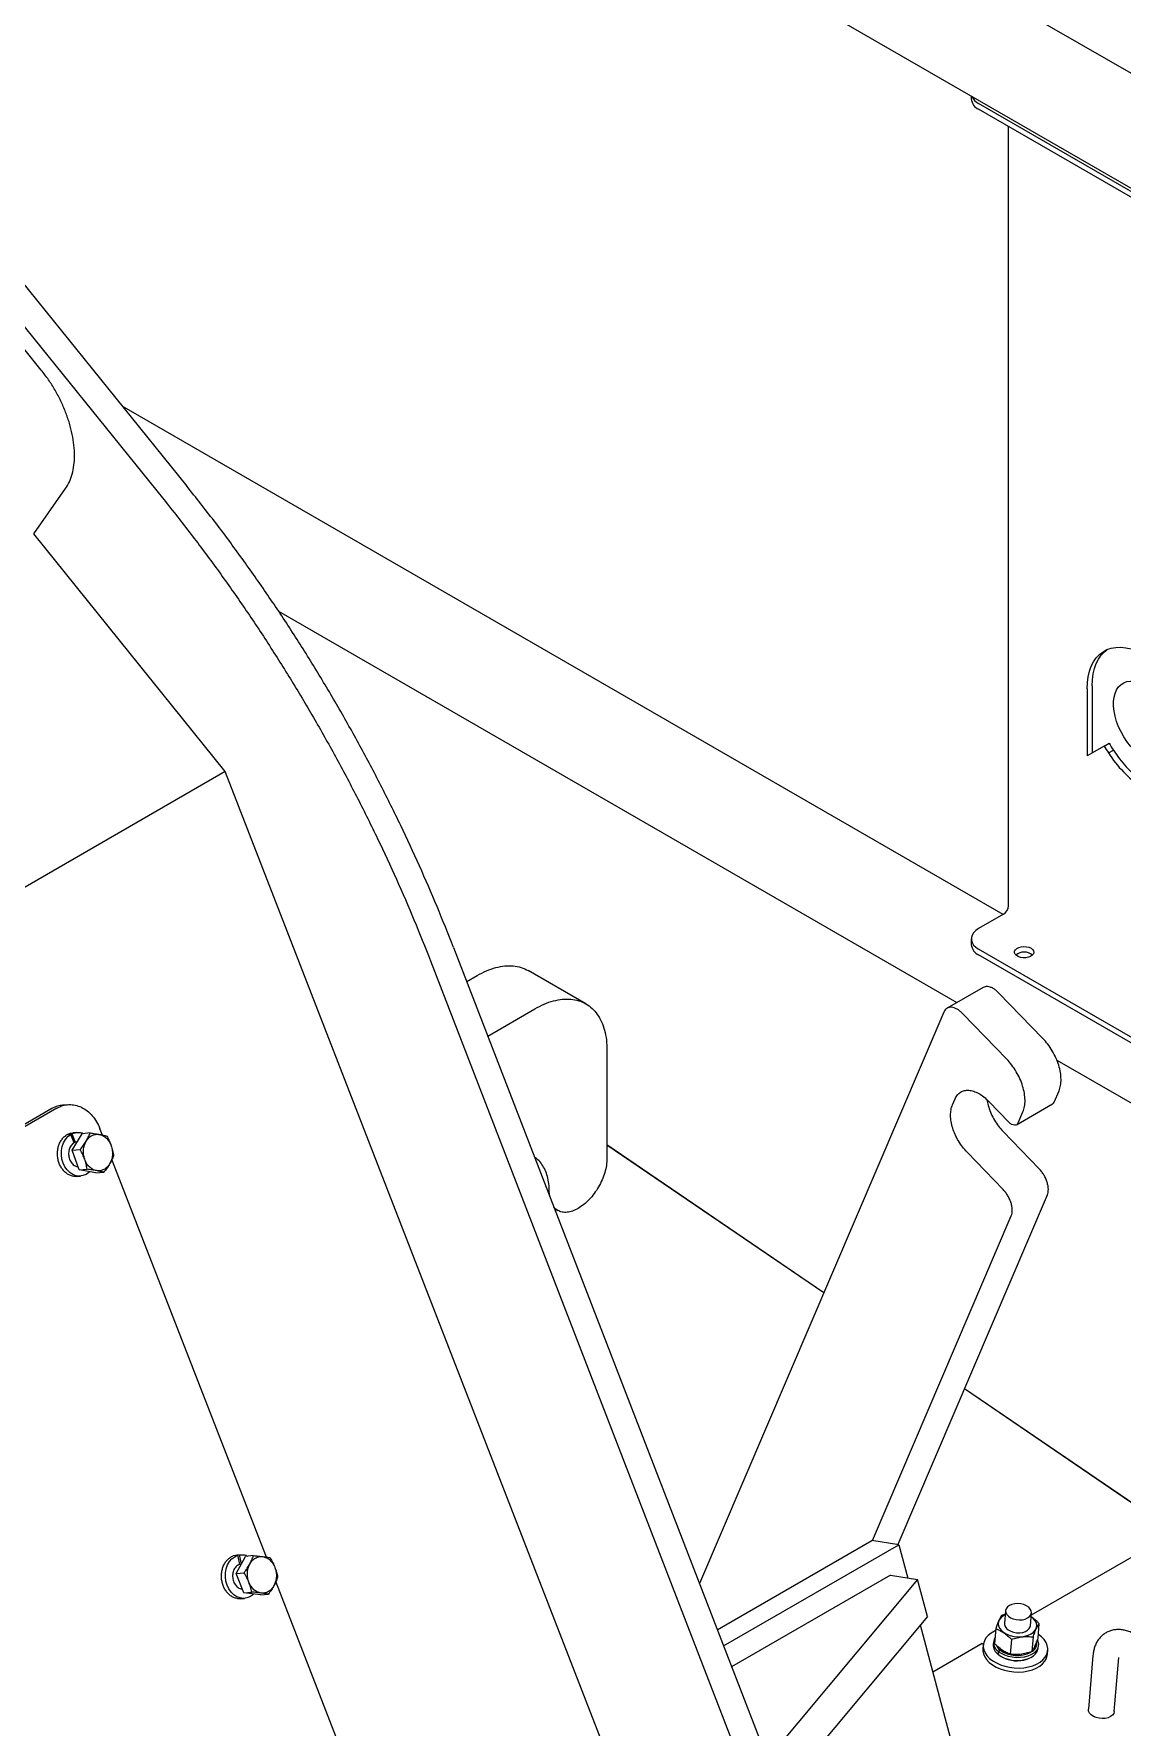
# Model space of a CAD drawing. Header units: millimetres. Extents: x 1293 to 41893, y 1011 to 26911.
# Drawn here: x 6791 to 7147, y 22648 to 23203 of the extents above; entities that cross this region are included whole.
import ezdxf

# ---------------------------------------------------------------- set-up
doc = ezdxf.new("R2010")
doc.units = ezdxf.units.MM
doc.header["$LTSCALE"] = 50
doc.layers.add('CAPA_1', color=7, linetype='Continuous')
doc.layers.add('MAQUINAS', color=11, linetype='Continuous')
doc.dimstyles.new('SLDDIMSTYLE2', dxfattribs={"dimtxt": 0.18, "dimasz": 30.769231, "dimexe": 0, "dimexo": 0.0625, "dimgap": 0, "dimtad": 0, "dimtih": 1, "dimtoh": 1, "dimdec": 0, "dimrnd": 1e-09, "dimzin": 0, "dimdsep": 46, "dimtxsty": 'Standard', "dimblk1": 'DOT', "dimblk2": 'DOT', "dimsah": 1, "dimcen": 0.09, "dimadec": 0, "dimazin": 0, "dimtfac": 30.769231, "dimtdec": 0, "dimtofl": 0, "dimtmove": 0, "dimatfit": 3, "dimldrblk": 'DOT', "dimfxl": 1, "dimfrac": 2, "dimtolj": 1, "dimtzin": 0, "dimarcsym": 0})

# ---------------------------------------------------------------- blocks, each defined once
blk = doc.blocks.new('_Dot')
at = {"color": 0, "linetype": 'ByBlock', "lineweight": -2}
blk.add_line((-0.5, 0), (-1, 0), dxfattribs=at)
at = {"color": 0, "linetype": 'ByBlock', "const_width": 0.5}
blk.add_lwpolyline([(-0.25, 0, 1), (0.25, 0, 1)], format="xyb", close=True, dxfattribs=at)

msp = doc.modelspace()

# ---------------------------------------------------------------- linework, layer by layer
at = {"color": 7, "linetype": 'Continuous', "lineweight": 25}
for p, q in [((8316.8454541, 22515.8509527), (6392.9441384, 23626.4955415)), ((6392.3494748, 23589.2493879), (8284.8864816, 22496.7110292)), ((7097.2679441, 23182.3086176), (7097.2679441, 23181.346206)), ((7323.6912583, 23050.515619), (7099.6916409, 23179.8278456)), ((7323.6912583, 23048.6560834), (7099.6916409, 23177.96831)), ((7109.443809, 22917.3287907), (7109.443809, 23172.3385032)), ((7107.7128984, 22914.4700217), (6819.6375893, 23080.7723578)), ((6870.7070445, 23013.7011433), (7092.579776, 22885.6167418)), ((7135.1994038, 22988.3330702), (7135.1994038, 22966.3330916)), ((7136.8097216, 22989.2626869), (7136.8097216, 22967.2630105)), ((7140.7837834, 22969.5579333), (7135.1994038, 22966.3330916)), ((7140.7837834, 22969.5579333), (7142.3941012, 22970.48755)), ((7142.14508, 22967.335074), (7143.7553979, 22968.2646907)), ((7107.8334912, 22914.5396384), (7099.6916409, 22909.8394482)), ((7097.2679441, 22906.4615522), (7097.2679441, 22904.6020166)), ((7323.6912583, 22773.7714296), (7099.6916409, 22903.0836562)), ((7323.6912583, 22771.911894), (7099.6916409, 22901.2241206)), ((7125.2328665, 22866.7665138), (7329.6377221, 22748.7661024)), ((6978.1357464, 22839.196926), (7049.0881963, 22790.7561701)), ((7049.0135819, 22790.5816105), (6978.1357464, 22838.9714255)), ((7512.3606908, 22474.244624), (7095.0306275, 22759.1647887)), ((7095.1052419, 22759.3393484), (7512.5396582, 22474.3479397)), ((7154.1086631, 22706.5849005), (7116.8861813, 22685.0968191)), ((7108.4196876, 22685.4490309), (7107.1816059, 22685.0778061)), ((7108.5158292, 22686.6094859), (7108.1640652, 22682.3636022)), ((7116.6018237, 22681.6645488), (7116.9535877, 22685.9104324)), ((7119.416637, 22682.3821381), (7119.0167781, 22677.5557367)), ((7100.8694151, 22675.8505367), (7084.7100734, 22666.5219474)), ((7100.8694151, 22675.8505367), (7101.2372046, 22675.599439)), ((7104.5317629, 22676.4624148), (7104.455009, 22675.5359753)), ((7105.2728013, 22680.7232329), (7104.8729424, 22675.8968315)), ((7110.4363809, 22677.1979466), (7110.036522, 22672.3715452)), ((7117.5078563, 22678.027854), (7117.1079735, 22673.2011635)), ((7119.2453835, 22678.8373025), (7119.1294196, 22678.9153495)), ((7101.2146386, 22675.3909598), (7101.1057679, 22674.0768612)), ((7106.1004908, 22672.285416), (7106.1772447, 22673.2118555)), ((7106.1004908, 22672.285416), (7106.1379198, 22672.2633823)), ((7106.1372595, 22672.255412), (7106.2140133, 22673.1818515)), ((7106.6204168, 22673.8123377), (7106.1772447, 22673.2118555)), ((7106.2140133, 22673.1818515), (7106.654544, 22673.7844891)), ((7106.6204168, 22673.8123377), (7107.0229968, 22673.9991158)), ((7106.654544, 22673.7844891), (7107.0580298, 22673.9750434)), ((7107.1402124, 22671.5773274), (7107.4406477, 22671.4073664)), ((7115.5123441, 22670.7386405), (7115.8366531, 22670.8568426)), ((7119.1367088, 22674.3196222), (7119.2134627, 22675.2460617)), ((7122.2001642, 22672.3292275), (7122.3090349, 22673.6433261)), ((7137.06388, 22671.9772487), (7135.601197, 22654.3222821)), ((7144.0389555, 22653.6232287), (7145.5016385, 22671.2781952))]:
    msp.add_line(p, q, dxfattribs=at)
at = {"color": 7, "linetype": 'Continuous', "lineweight": 25, "flags": 128}
for points in [[(7135.1994038, 22988.3330702), (7135.2840112, 22990.3553747), (7135.537082, 22992.2620329), (7135.9563686, 22994.0361113), (7136.5381472, 22995.6618538), (7137.2772508, 22997.1248217), (7138.1671154, 22998.4120221), (7139.1998376, 22999.5120229), (7140.3662458, 23000.4150547), (7141.6559806, 23001.1130975), (7143.0575876, 23001.5999518), (7144.5586188, 23001.8712937), (7146.145743, 23001.9247133), (7147.8048646, 23001.7597361), (7149.5212485, 23001.3778275), (7151.2796509, 23000.7823791), (7153.0644552, 22999.9786794)], [(7136.8097216, 22989.2626869), (7136.894329, 22991.2849914), (7137.1473998, 22993.1916496), (7137.5666864, 22994.965728), (7138.148465, 22996.5914705), (7138.8875687, 22998.0544384), (7139.7774332, 22999.3416388), (7140.8101555, 23000.4416396), (7141.6102245, 23001.0928022)], [(7153.0644552, 22966.0389507), (7151.763185, 22967.05947), (7150.5018065, 22968.2446472), (7149.3005341, 22969.5754888), (7148.1786193, 22971.0306671), (7147.1540417, 22972.5868615), (7146.2432209, 22974.2191329), (7145.4607536, 22975.9013227), (7144.8191795, 22977.6064726), (7144.3287802, 22979.3072561), (7143.9974149, 22980.9764167), (7143.8303939, 22982.5872049), (7143.8303939, 22984.1138064), (7143.9974149, 22985.5317563), (7144.3287802, 22986.8183307), (7144.8191795, 22987.9529112), (7145.4607536, 22988.9173154), (7146.2432209, 22989.6960877), (7147.1540417, 22990.2767478), (7148.1786193, 22990.6499901), (7149.3005341, 22990.8098331), (7150.5018065, 22990.7537152), (7151.763185, 22990.4825357), (7153.0644552, 22990.0006405)], [(7099.6916409, 22909.8394482), (7098.7644643, 22909.2015649), (7098.0432489, 22908.4804277), (7097.5499085, 22907.697948), (7097.2994331, 22906.877901), (7097.2994331, 22906.0452035), (7097.5499085, 22905.2251565), (7098.0432489, 22904.4426768), (7098.7644643, 22903.7215396), (7099.6916409, 22903.0836562)], [(7116.8271823, 22903.4034235), (7117.3496403, 22903.005693), (7117.6668438, 22902.5413384), (7117.7552673, 22902.0447988), (7117.6083529, 22901.5529002), (7117.2369965, 22901.1021245), (7116.66874, 22900.7259037), (7115.9457282, 22900.4521404), (7115.1215838, 22900.3011382), (7114.2574296, 22900.2840965), (7113.4173561, 22900.402279), (7112.6636678, 22900.6469207), (7112.0522621, 22900.9998777), (7111.6284842, 22901.4349728), (7111.4237639, 22901.9199369), (7111.4532843, 22902.4188024), (7111.714856, 22902.8945709), (7112.1890794, 22903.3119567), (7112.8407836, 22903.6400042), (7113.6216346, 22903.8543837), (7114.4737203, 22903.9391956), (7115.3338453, 22903.8881498), (7116.1382182, 22903.7050321), (7116.8271823, 22903.4034235)], [(7115.7157276, 22684.2247536), (7116.3454766, 22684.6974457), (7116.7653809, 22685.2609454), (7116.9510371, 22685.8825042), (7116.8916557, 22686.5259993), (7116.5906876, 22687.1540331), (7116.0656239, 22687.7301065), (7115.3469796, 22688.2207404), (7114.4765196, 22688.5974208), (7113.5048319, 22688.8382563), (7112.4883874, 22688.9292507), (7111.4862581, 22688.8651155), (7110.5566843, 22688.6495781), (7109.7536893, 22688.2951647), (7109.1239403, 22687.8224726), (7108.7040361, 22687.2589729), (7108.5183798, 22686.6374141), (7108.5777613, 22685.993919), (7108.8787294, 22685.3658852), (7109.403793, 22684.7898118), (7110.1224373, 22684.2991779), (7110.9928973, 22683.9224976), (7111.9645851, 22683.681662), (7112.9810296, 22683.5906676), (7113.9831588, 22683.6548028), (7114.9127327, 22683.8703402), (7115.7157276, 22684.2247536)], [(7108.4059416, 22685.283114), (7107.9447384, 22685.0441338), (7107.1605647, 22684.4839878), (7106.5770841, 22683.8289244), (7106.2167195, 22683.1041175), (7106.0933195, 22682.3374208), (7106.2116262, 22681.5582981), (7106.5670933, 22680.7966908), (7107.1460602, 22680.0818668), (7107.9262777, 22679.4412965), (7108.8777623, 22678.8995967), (7109.9639492, 22678.4775845), (7111.1430966, 22678.1914778), (7112.3698908, 22678.0522713), (7113.5971866, 22678.0653147), (7114.7778197, 22678.2301068), (7115.8664191, 22678.5403146), (7116.8211506, 22678.9840172), (7117.6053243, 22679.5441632), (7118.1888048, 22680.1992266), (7118.5491694, 22680.9240335), (7118.6725694, 22681.6907302), (7118.5542627, 22682.4698529), (7118.1987957, 22683.2314602), (7117.6198288, 22683.9462842), (7116.8396113, 22684.5868545)], [(7108.1640652, 22682.3636022), (7108.165557, 22682.0701921), (7108.3470552, 22681.4297582), (7108.7631045, 22680.8232826), (7109.3895258, 22680.2860117), (7110.1899137, 22679.8491695), (7111.1177525, 22679.5381438), (7112.1191198, 22679.3710102), (7113.1358195, 22679.357482), (7114.1087649, 22679.4983453), (7114.9814119, 22679.7854138), (7115.7030454, 22680.2020039), (7116.2317267, 22680.7239051), (7116.5367308, 22681.3207863), (7116.6018237, 22681.6645488)], [(7105.2185035, 22680.0678444), (7104.8893738, 22679.9137757), (7103.7708815, 22679.2680838), (7102.830894, 22678.5162638), (7102.0904089, 22677.67511), (7101.5659676, 22676.7634125), (7101.2692851, 22675.801537), (7101.2069889, 22674.8109702), (7101.3804705, 22673.8138399), (7101.7858548, 22672.8324201), (7102.4140859, 22671.8886343), (7103.2511304, 22671.0035651), (7104.27829, 22670.1969833), (7105.4726197, 22669.4869068), (7106.8074401, 22668.8891975), (7108.2529335, 22668.4172071), (7109.77681, 22668.0814792), (7111.3450287, 22667.8895135), (7112.9225583, 22667.845598), (7114.4741592, 22667.9507138), (7115.9651714, 22668.2025128), (7117.362288, 22668.5953702), (7118.6342997, 22669.1205102), (7119.752792, 22669.766202), (7120.6927796, 22670.5180221), (7121.4332646, 22671.3591758), (7121.957706, 22672.2708734), (7122.2543885, 22673.2327489), (7122.3166847, 22674.2233156), (7122.143203, 22675.220446), (7121.7378188, 22676.2018657), (7121.1095876, 22677.1456515), (7120.2725431, 22678.0307208), (7119.2453835, 22678.8373025)], [(7118.8542289, 22676.9535415), (7119.0125132, 22676.597753), (7119.2097886, 22675.7680394), (7119.1718303, 22674.9410894), (7118.8998552, 22674.1434155), (7118.402583, 22673.4005915), (7117.6959565, 22672.7364326), (7116.8026305, 22672.1722323), (7115.7512454, 22671.726079), (7114.5755094, 22671.4122768), (7113.3131171, 22671.2408861), (7112.0045414, 22671.217402), (7110.691736, 22671.3425773), (7109.4167902, 22671.6123989), (7108.2205793, 22672.0182161), (7107.1414546, 22672.5470182), (7106.2140133, 22673.1818515)], [(7101.1057679, 22674.0768612), (7101.0981181, 22673.4968716), (7101.2715998, 22672.4997413), (7101.676984, 22671.5183215), (7102.3052152, 22670.5745357), (7103.1422597, 22669.6894665), (7104.1694193, 22668.8828847), (7105.3637489, 22668.1728082), (7106.6985693, 22667.5750989), (7108.1440627, 22667.1031085), (7109.6679392, 22666.7673806), (7111.236158, 22666.5754149), (7112.8136875, 22666.5314994), (7114.3652885, 22666.6366152), (7115.8563006, 22666.8884142), (7117.2534172, 22667.2812716), (7118.525429, 22667.8064116), (7119.6439213, 22668.4521034), (7120.5839088, 22669.2039234), (7121.3243939, 22670.0450772), (7121.8488352, 22670.9567748), (7122.1455177, 22671.9186503), (7122.2001642, 22672.3292275)], [(7106.1372595, 22672.255412), (7107.0647007, 22671.6205787), (7108.1438255, 22671.0917766), (7109.3400363, 22670.6859594), (7110.6149822, 22670.4161378), (7111.9277875, 22670.2909625), (7113.2363632, 22670.3144466), (7114.4987555, 22670.4858372), (7115.6744916, 22670.7996395), (7116.7258766, 22671.2457928), (7117.6192026, 22671.8099931), (7118.3258291, 22672.4741519), (7118.8231013, 22673.216976), (7119.0950764, 22674.0146499), (7119.1367088, 22674.3196222)], [(7144.0389555, 22653.6232287), (7144.0364049, 22653.5953004), (7143.8507487, 22652.9737417), (7143.4308444, 22652.4102419), (7142.8010955, 22651.9375498), (7141.9981005, 22651.5831364), (7141.0685266, 22651.367599), (7140.0663974, 22651.3034639), (7139.0499529, 22651.3944582), (7138.0782651, 22651.6352938), (7137.2078051, 22652.0119742), (7136.4891608, 22652.502608), (7135.9640972, 22653.0786815), (7135.6631291, 22653.7067153), (7135.601197, 22654.3222821)]]:
    msp.add_lwpolyline(points, dxfattribs=at)
at = {"color": 7, "linetype": 'Continuous', "lineweight": 25}
for centre, radius, start, end in [((7101.4043471, 23181.7556748), 4.1566205, 185.65337655, 245.666764408), ((7101.7947224, 23184.0539953), 4.7205183, 203.099889426, 243.543437998), ((7164.2958435, 22982.4286408), 26.8043295, 208.696682397, 214.270582031), ((7165.9061613, 22983.3582575), 26.8043295, 208.696682397, 214.270582031), ((7174.8587263, 22988.0942955), 38.7443922, 212.398140032, 235.770149065), ((7177.8507936, 22990.1952221), 40.5394156, 212.749567298, 232.308234934), ((7105.9476102, 22917.4878871), 3.4998168, 302.60547834, 357.394521514), ((7101.4043471, 22905.0114853), 4.1566205, 185.65337655, 245.666764408), ((7114.5821182, 22897.761884), 4.3765532, 51.309212268, 128.69077024), ((7108.0739816, 22676.1556875), 3.5019648, 150.066447081, 237.205959514), ((7115.579967, 22675.9736464), 3.1310055, 302.371225549, 10.491315532), ((7108.3116804, 22675.4465167), 3.8577088, 178.671217147, 235.027214692), ((7109.2447439, 22677.2087438), 4.2921635, 204.77975406, 232.307540143), ((7112.3319982, 22681.4954606), 9.5756236, 233.63643037, 297.969095658), ((7112.2408473, 22680.2989249), 10.10454, 241.637150707, 288.890771992)]:
    msp.add_arc(centre, radius, start, end, dxfattribs=at)
for points, knots in [([(7107.1816059, 22685.0778061), (7107.0264652, 22684.8269782), (7106.7128193, 22684.3198828), (7106.2243561, 22683.281784), (7105.7385444, 22682.0615766), (7105.4289943, 22681.172064), (7105.2728013, 22680.7232329)], [0, 0, 0, 0, 0.2646061211, 0.5349506065, 0.7653448938, 1, 1, 1, 1]), ([(7119.416637, 22682.3821381), (7119.20623, 22682.5933116), (7118.5853618, 22683.2164417), (7117.7262712, 22683.9965325), (7117.0655945, 22684.4260007), (7116.8426138, 22684.5709477)], [0, 0, 0, 0, 0.2535102497, 0.7480570444, 1, 1, 1, 1]), ([(7117.5078563, 22678.027854), (7117.6840587, 22678.5329018), (7118.0402847, 22679.5539501), (7118.5443177, 22680.7799808), (7119.0072567, 22681.7241088), (7119.2793459, 22682.1614593), (7119.416637, 22682.3821381)], [0, 0, 0, 0, 0.2646061211, 0.5349506065, 0.7653448938, 1, 1, 1, 1]), ([(7110.036522, 22672.3715452), (7109.8154262, 22672.4539883), (7109.1630176, 22672.6972612), (7108.0509066, 22673.2517213), (7106.5174699, 22674.292906), (7105.4822736, 22675.3025442), (7104.8729424, 22675.8968315)], [0, 0, 0, 0, 0.1280647744, 0.377893031, 0.6338190398, 1, 1, 1, 1]), ([(7105.2728013, 22680.7232329), (7105.9100946, 22680.4664365), (7106.9816364, 22680.0346604), (7108.5140023, 22678.9870599), (7109.5947947, 22678.0465846), (7110.2260316, 22677.4100584), (7110.4363809, 22677.1979466)], [0, 0, 0, 0, 0.3661794341, 0.6156922034, 0.8719357593, 1, 1, 1, 1]), ([(7110.4363809, 22677.1979466), (7111.0606941, 22677.3971021), (7112.3228582, 22677.7997317), (7114.1691098, 22678.1094987), (7115.9150691, 22678.1777413), (7116.973694, 22678.0781207), (7117.5078563, 22678.027854)], [0, 0, 0, 0, 0.2646176718, 0.5349733347, 0.7653562273, 1, 1, 1, 1]), ([(7119.0167781, 22677.5557367), (7118.8405681, 22677.0506515), (7118.4843272, 22676.0295287), (7117.9802823, 22674.8034085), (7117.5173424, 22673.8592211), (7117.2452608, 22673.4218518), (7117.1079735, 22673.2011635)], [0, 0, 0, 0, 0.2646176718, 0.5349733347, 0.7653562273, 1, 1, 1, 1]), ([(7151.8026972, 22678.2490496), (7151.5471237, 22678.4169202), (7150.8250294, 22678.8912197), (7149.5889627, 22679.5277682), (7148.1518966, 22680.0571243), (7146.7611741, 22680.3617892), (7145.4510558, 22680.465276), (7144.1394457, 22680.3789596), (7142.8517012, 22680.0856878), (7141.6238896, 22679.575529), (7140.5260682, 22678.8840937), (7139.5696723, 22678.0350215), (7138.7598218, 22677.0474639), (7138.0973852, 22675.9350042), (7137.5873183, 22674.7033181), (7137.2253793, 22673.3805419), (7137.1175868, 22672.4439156), (7137.06388, 22671.9772487)], [0, 0, 0, 0, 0.0430889038, 0.1217428772, 0.200613207, 0.269259973, 0.3354429089, 0.3995101408, 0.4688339106, 0.5358240509, 0.6011066125, 0.6655420554, 0.7298753719, 0.7950567653, 0.861951095, 0.931218179, 1, 1, 1, 1]), ([(7117.1079735, 22673.2011635), (7116.4836827, 22673.0020352), (7115.2215626, 22672.5994601), (7113.375338, 22672.2897724), (7111.629366, 22672.2215985), (7110.5707032, 22672.3212586), (7110.036522, 22672.3715452)], [0, 0, 0, 0, 0.2646061211, 0.5349506065, 0.7653448938, 1, 1, 1, 1])]:
    msp.add_open_spline(points, degree=3, knots=knots, dxfattribs=at)
at = {"layer": 'MAQUINAS', "linetype": 'Continuous', "lineweight": 25}
for p, q in [((6602.9905945, 23349.2073793), (6840.7376571, 23054.6284589)), ((6595.4481221, 23344.8532027), (6833.1951847, 23050.2742823)), ((6793.1613677, 23092.596594), (6732.7406207, 23167.7594288)), ((6790.7275856, 23039.0525888), (6801.0984851, 23053.8085185)), ((6853.3068177, 22961.2046191), (6790.7275856, 23039.0525888)), ((6853.3068177, 22961.2046191), (6189.646265, 22578.081537)), ((7027.0369138, 22513.4333548), (6853.3068177, 22961.2046191)), ((6927.9471179, 22903.6626936), (7076.1878867, 22519.9579036)), ((6920.4046455, 22899.308517), (7068.6454144, 22515.603727)), ((6932.2711006, 22892.4705439), (6935.7093395, 22894.4553969)), ((6971.2308325, 22885.2202238), (6952.3746517, 22896.1056653)), ((7101.1469667, 22890.5624757), (7089.3618537, 22883.7590748)), ((7106.2152935, 22888.8484479), (7120.6793406, 22873.8859277)), ((6939.148266, 22874.6697639), (6954.5655203, 22883.5699554)), ((7088.3118716, 22882.5195127), (7008.3701156, 22695.496683)), ((7108.8942276, 22867.0825268), (7094.4301805, 22882.045047)), ((6978.1357464, 22869.9587302), (6978.1357464, 22834.5752951)), ((7091.1137404, 22852.1040031), (7091.9813726, 22854.1338187)), ((7102.9943287, 22853.2797804), (7109.5688956, 22846.4786348)), ((7124.4131631, 22853.0448029), (7125.974901, 22856.6984711)), ((6796.5702636, 22850.9068871), (6266.2401777, 22544.7538452)), ((6798.2032568, 22851.0529013), (6267.8731709, 22544.8998594)), ((6801.7298385, 22852.1832902), (6800.0968454, 22852.037276)), ((7112.103059, 22845.6216209), (7123.888172, 22852.4250219)), ((7112.6280501, 22846.241402), (7114.189788, 22849.8950701)), ((6802.7623572, 22842.4596758), (6801.2443392, 22842.184889)), ((6801.6138076, 22842.4144461), (6803.1419342, 22842.6649184)), ((6803.8864586, 22839.7558486), (6802.7623572, 22842.4596758)), ((6803.1419342, 22842.6649184), (6804.2736214, 22839.9428447)), ((6803.2939885, 22837.2895488), (6806.5095259, 22842.7121803)), ((6804.7240026, 22843.1068439), (6803.4584399, 22842.9936835)), ((6809.1044143, 22842.9442024), (6806.5095259, 22842.7121803)), ((6813.1518782, 22842.2670273), (6812.3453924, 22844.3456605)), ((7107.6648578, 22843.438693), (7119.4990782, 22831.196631)), ((6803.2939885, 22837.2895488), (6805.8888769, 22837.521571)), ((6805.5261729, 22830.8582374), (6803.2939885, 22837.2895488)), ((6803.8771206, 22839.8819885), (6804.2736214, 22839.9428447)), ((6805.0002988, 22840.038323), (6804.2736214, 22839.9428447)), ((7107.7139651, 22824.3932301), (7095.8797448, 22836.6352921)), ((6805.5261729, 22830.8582374), (6808.1210613, 22831.0902595)), ((6810.9738947, 22829.8495574), (6805.5261729, 22830.8582374)), ((6866.7486621, 22704.1268876), (6816.2580273, 22834.2612506)), ((6804.7331819, 22828.7372273), (6805.9987446, 22828.8503877)), ((6810.9738947, 22829.8495574), (6813.568783, 22830.0815795)), ((6959.4113273, 22822.221077), (6959.2795655, 22823.6898536)), ((7122.1468583, 22822.6029027), (7073.2542736, 22708.2192562)), ((6960.9614413, 22818.2087787), (6962.0415311, 22817.5852562)), ((7064.9354558, 22709.5252135), (7110.3617453, 22815.7995017)), ((7014.209866, 22680.3811367), (7064.7459047, 22709.5549708)), ((7073.6054117, 22708.1641317), (7064.7459047, 22709.5549708)), ((6857.4490694, 22704.7269885), (6855.9082815, 22704.521111)), ((6856.30996, 22704.650022), (6857.8568589, 22704.8297189)), ((6856.30996, 22704.650022), (6857.3929996, 22704.8047697)), ((6856.896589, 22698.7824848), (6859.9144848, 22704.3883617)), ((6857.5332968, 22704.8283398), (6857.0807042, 22704.7878712)), ((6858.1286209, 22701.8156491), (6857.4490694, 22704.7269885)), ((6857.8568589, 22704.8297189), (6858.5409962, 22701.8987327)), ((6862.5093731, 22704.6203838), (6859.9144848, 22704.3883617)), ((7016.2648211, 22675.0621133), (7073.6054117, 22708.1641317)), ((7073.6054117, 22708.1641317), (7076.5035499, 22697.2961908)), ((6856.896589, 22698.7824848), (6859.4914773, 22699.0145069)), ((6859.3460787, 22692.4691796), (6856.896589, 22698.7824848)), ((6858.4913041, 22701.7447397), (6858.0999064, 22701.7097428)), ((6858.1196034, 22701.8542817), (6858.5409962, 22701.8987327)), ((7070.8261246, 22698.1874802), (7018.9095014, 22668.2166516)), ((7070.8261246, 22698.1874802), (7079.6856316, 22696.7966411)), ((6859.3460787, 22692.4691796), (6861.9409671, 22692.7012017)), ((6864.8134643, 22691.7617513), (6859.3460787, 22692.4691796)), ((6907.8048078, 22598.3089397), (6869.861035, 22696.1050701)), ((7079.6856316, 22696.7966411), (7030.600251, 22637.9564428)), ((7082.9102284, 22684.7044893), (7079.6856316, 22696.7966411)), ((6858.3554462, 22690.531415), (6859.6210089, 22690.6445754)), ((6864.8134643, 22691.7617513), (6867.4083526, 22691.9937734)), ((7082.9102284, 22684.7044893), (7034.8138949, 22627.049893)), ((7080.5998923, 22681.9350164), (7102.3003246, 22600.5589763))]:
    msp.add_line(p, q, dxfattribs=at)
at = {"layer": 'MAQUINAS', "linetype": 'Continuous', "lineweight": 25, "flags": 128}
for points in [[(6808.8883068, 22830.2357172), (6808.7139448, 22830.0476774), (6807.7722594, 22829.390404), (6806.7400927, 22828.9803881), (6805.6561823, 22828.8330176), (6804.5612077, 22828.9538234), (6803.4962635, 22829.3382717), (6802.5013174, 22829.9719339), (6801.61371, 22830.8310286), (6800.8667535, 22831.8833137), (6800.2884814, 22833.0892966), (6799.9005963, 22834.4037165), (6799.7176557, 22835.7772428), (6799.7465255, 22837.1583267), (6799.986122, 22838.4951357), (6800.4274533, 22839.737499), (6801.053956, 22840.8387904), (6801.8421173, 22841.757678), (6802.7623572, 22842.4596758)], [(6862.5321442, 22692.0569327), (6862.2969833, 22691.8078847), (6861.3505202, 22691.1610888), (6860.3152272, 22690.7624324), (6859.2299594, 22690.6268772), (6858.135447, 22690.7595106), (6857.0727675, 22691.1553549), (6856.0818034, 22691.7995539), (6855.1997461, 22692.6679306), (6854.4596992, 22693.7278946), (6853.8894371, 22694.9396652), (6853.5103617, 22696.2577642), (6853.3366999, 22697.6327231), (6853.3749693, 22699.0129393), (6853.6237336, 22700.3466128), (6854.0736566, 22701.5836905), (6854.7078526, 22702.6777446), (6855.50252, 22703.5877148), (6856.4278347, 22704.2794498), (6857.4490694, 22704.7269885)]]:
    msp.add_lwpolyline(points, dxfattribs=at)
at = {"layer": 'MAQUINAS', "linetype": 'Continuous', "lineweight": 25}
for points in [[(6801.0984851, 23053.8085185), (6801.5405615, 23054.5202053), (6802.4247144, 23055.9435789), (6803.3208326, 23058.5489327), (6803.8806749, 23061.4441991), (6804.0654091, 23064.6162251), (6803.8797187, 23068.0009952), (6803.3246572, 23071.5431745), (6802.4103719, 23075.181579), (6801.1520305, 23078.85368), (6799.5724167, 23082.4983217), (6797.694022, 23086.0467183), (6795.5658776, 23089.462181), (6793.962871, 23091.5517897), (6793.1613677, 23092.596594)], [(6927.9471179, 22903.6626936), (6926.183606, 22908.125045), (6922.6565823, 22917.0497478), (6916.8723969, 22930.367549), (6910.7408385, 22943.6017843), (6904.2376461, 22956.7236146), (6897.3851671, 22969.7083685), (6890.1940991, 22982.5305342), (6882.6792274, 22995.1653938), (6874.8545784, 23007.58779), (6866.7369057, 23019.7757145), (6858.3364217, 23031.697476), (6849.690208, 23043.3597196), (6843.7218407, 23050.8722124), (6840.7376571, 23054.6284589)], [(6833.1951847, 23050.2742823), (6836.1793684, 23046.5180358), (6842.1477357, 23039.005543), (6850.7939494, 23027.3432994), (6859.1944334, 23015.4215379), (6867.3121061, 23003.2336134), (6875.1367551, 22990.8112172), (6882.6516268, 22978.1763576), (6889.8426948, 22965.3541919), (6896.6951738, 22952.369438), (6903.1983661, 22939.2476077), (6909.3299246, 22926.0133724), (6915.11411, 22912.6955712), (6918.6411337, 22903.7708684), (6920.4046455, 22899.308517)], [(6954.5655203, 22883.5699554), (6955.5939638, 22884.1187223), (6957.6508507, 22885.216256), (6960.68339, 22886.2438936), (6963.6112516, 22886.7935083), (6966.3843354, 22886.8132981), (6968.9552067, 22886.3142923), (6971.2798265, 22885.3019558), (6973.3186092, 22883.7945349), (6975.0359642, 22881.8171955), (6976.4051432, 22879.4053509), (6977.3928816, 22876.5945736), (6978.0189927, 22873.4541554), (6978.0968285, 22871.123872), (6978.1357464, 22869.9587302)], [(7094.4301805, 22882.045047), (7094.1368543, 22882.3266926), (7093.5502018, 22882.8899838), (7092.6195022, 22883.5046223), (7091.6964265, 22883.9184258), (7090.8106718, 22884.1009852), (7089.9968031, 22884.050229), (7089.2897697, 22883.762838), (7088.7015254, 22883.2659915), (7088.4417562, 22882.768339), (7088.3118716, 22882.5195127)], [(7125.974901, 22856.6984711), (7126.1694206, 22857.263622), (7126.5584596, 22858.3939237), (7126.6924385, 22860.4660545), (7126.4862027, 22862.7169794), (7125.9167771, 22865.0913754), (7125.0151332, 22867.4915344), (7123.8104658, 22869.8198863), (7122.3618002, 22872.0147487), (7121.2401605, 22873.2622014), (7120.6793406, 22873.8859277)], [(7114.189788, 22849.8950701), (7114.3843075, 22850.460221), (7114.7733466, 22851.5905228), (7114.9073255, 22853.6626535), (7114.7010897, 22855.9135785), (7114.1316641, 22858.2879745), (7113.2300202, 22860.6881335), (7112.0253528, 22863.0164853), (7110.5766872, 22865.2113478), (7109.4550475, 22866.4588004), (7108.8942276, 22867.0825268)], [(7091.9813726, 22854.1338187), (7092.2151649, 22854.5817059), (7092.6827495, 22855.4774804), (7093.7415893, 22856.3718043), (7095.0142494, 22856.8891081), (7096.4792131, 22856.9804692), (7098.0735714, 22856.6518622), (7099.7351077, 22855.9070159), (7101.410367, 22854.8006667), (7102.4663415, 22853.7867425), (7102.9943287, 22853.2797804)], [(6798.2032568, 22851.0529013), (6798.8378649, 22851.363906), (6800.1070812, 22851.9859154), (6802.1674086, 22852.2910291), (6804.2436809, 22852.115246), (6806.271966, 22851.4224502), (6808.172267, 22850.2520215), (6809.8639027, 22848.6407856), (6811.3145308, 22846.6705186), (6812.0017718, 22845.1206132), (6812.3453924, 22844.3456605)], [(7095.8797448, 22836.6352921), (7095.3750069, 22837.1966458), (7094.3655312, 22838.3193532), (7093.0617321, 22840.2947294), (7091.9775315, 22842.390246), (7091.166052, 22844.5503891), (7090.6535689, 22846.6873455), (7090.4679567, 22848.713178), (7090.5885377, 22850.5780956), (7090.9386728, 22851.5953672), (7091.1137404, 22852.1040031)], [(6807.824815, 22840.26223), (6808.0933278, 22840.647764), (6808.6303534, 22841.4188321), (6809.7121785, 22842.1679844), (6810.9107707, 22842.5807102), (6811.7412199, 22842.5063738), (6812.1564445, 22842.4692057)], [(6812.1564445, 22842.4692057), (6812.5651799, 22842.3538124), (6813.3826507, 22842.123026), (6814.4775396, 22841.2856478), (6815.4042214, 22840.1646077), (6815.7990055, 22839.2210092), (6815.9963976, 22838.74921)], [(7112.6280501, 22846.241402), (7112.4814161, 22846.0094982), (7112.1881481, 22845.5456908), (7111.3945689, 22845.3989986), (7110.469533, 22845.6789668), (7109.8691081, 22846.2120788), (7109.5688956, 22846.4786348)], [(6807.3331385, 22834.3352585), (6807.1929159, 22834.8361858), (6806.9124708, 22835.8380403), (6806.8994069, 22837.4245709), (6807.1713174, 22838.9583367), (6807.6069824, 22839.8275989), (6807.824815, 22840.26223)], [(6815.9963976, 22838.74921), (6816.1366202, 22838.2482827), (6816.4170653, 22837.2464282), (6816.4301292, 22835.6598976), (6816.1582187, 22834.1261318), (6815.7225536, 22833.2568696), (6815.5047211, 22832.8222385)], [(6811.1730915, 22830.6152628), (6810.7643562, 22830.730656), (6809.9468854, 22830.9614425), (6808.8519965, 22831.7988207), (6807.9253147, 22832.9198608), (6807.5305305, 22833.8634593), (6807.3331385, 22834.3352585)], [(6815.5047211, 22832.8222385), (6815.2362083, 22832.4367045), (6814.6991827, 22831.6656364), (6813.6173576, 22830.9164841), (6812.4187654, 22830.5037583), (6811.5883161, 22830.5780947), (6811.1730915, 22830.6152628)], [(7122.1468583, 22822.6029027), (7122.2441181, 22822.8854781), (7122.4386376, 22823.450629), (7122.5056271, 22824.4866944), (7122.4025092, 22825.6121569), (7122.1177964, 22826.7993548), (7121.6669744, 22827.9994344), (7121.0646407, 22829.1636103), (7120.3403079, 22830.2610415), (7119.7794881, 22830.8847678), (7119.4990782, 22831.196631)], [(7110.3617453, 22815.7995017), (7110.4590051, 22816.0820772), (7110.6535246, 22816.6472281), (7110.7205141, 22817.6832934), (7110.6173962, 22818.8087559), (7110.3326834, 22819.9959539), (7109.8818614, 22821.1960334), (7109.2795277, 22822.3602093), (7108.5551949, 22823.4576406), (7107.9943751, 22824.0813669), (7107.7139651, 22824.3932301)], [(6861.3285946, 22701.8467886), (6861.5829428, 22702.2475638), (6862.0916392, 22703.0491142), (6863.1443562, 22703.8589469), (6864.3252077, 22704.3385259), (6865.1558928, 22704.3101839), (6865.5712353, 22704.296013)], [(6865.5712353, 22704.296013), (6865.9828269, 22704.2031864), (6866.8060101, 22704.0175334), (6867.9269181, 22703.2401283), (6868.8899578, 22702.1694758), (6869.3164346, 22701.2469228), (6869.529673, 22700.7856463)], [(6861.0443916, 22695.8871976), (6860.8871482, 22696.3807993), (6860.5726615, 22697.3680028), (6860.5044703, 22698.9552404), (6860.7222822, 22700.505472), (6861.1264905, 22701.3996831), (6861.3285946, 22701.8467886)], [(6869.529673, 22700.7856463), (6869.6869163, 22700.2920445), (6870.0014031, 22699.3048411), (6870.0695942, 22697.7176034), (6869.8517824, 22696.1673718), (6869.4475741, 22695.2731607), (6869.2454699, 22694.8260552)], [(6865.0028292, 22692.3768308), (6864.5912377, 22692.4696574), (6863.7680545, 22692.6553105), (6862.6471464, 22693.4327155), (6861.6841068, 22694.5033681), (6861.25763, 22695.4259211), (6861.0443916, 22695.8871976)], [(6869.2454699, 22694.8260552), (6868.9911217, 22694.42528), (6868.4824253, 22693.6237296), (6867.4297084, 22692.813897), (6866.2488569, 22692.334318), (6865.4181718, 22692.3626599), (6865.0028292, 22692.3768308)]]:
    msp.add_open_spline(points, degree=3, dxfattribs=at)
for points, knots in [([(6935.7093395, 22894.4553969), (6936.7378033, 22895.0041991), (6938.794731, 22896.1018034), (6941.8269645, 22897.1289113), (6944.7559882, 22897.6805391), (6947.5247295, 22897.692806), (6950.1112741, 22897.2219765), (6951.6202935, 22896.4775878), (6952.3745692, 22896.1055089)], [0, 0, 0, 0, 0.1666838886, 0.3333677773, 0.5000516659, 0.6667355545, 0.8334194432, 1, 1, 1, 1]), ([(7106.2152935, 22888.8484479), (7105.9219572, 22889.130112), (7105.3352845, 22889.69344), (7104.4047366, 22890.3078022), (7103.4810841, 22890.7226556), (7102.5974848, 22890.9012918), (7101.7975772, 22890.8661454), (7101.3606385, 22890.6551384), (7101.1513101, 22890.5540492)], [0, 0, 0, 0, 0.1689280607, 0.3378561215, 0.5067841822, 0.675712243, 0.8446403037, 1, 1, 1, 1]), ([(7102.4662713, 22853.7591717), (7102.4743839, 22853.6638439), (7102.5395361, 22852.8982603), (7102.9703644, 22851.3460047), (7103.7575018, 22849.1957323), (7104.8482165, 22847.0975742), (7106.1503013, 22845.1228931), (7107.1600056, 22844.000093), (7107.6648578, 22843.438693)], [0, 0, 0, 0, 0.0276584601, 0.2221267681, 0.4165950761, 0.6110633841, 0.805531692, 1, 1, 1, 1]), ([(7123.8842029, 22852.4339445), (7123.8943057, 22852.4360503), (7124.1582333, 22852.4910624), (7124.2881854, 22852.7733352), (7124.4131631, 22853.0448029)], [0, 0, 0, 0, 0.0382785862, 1, 1, 1, 1]), ([(6800.1025845, 22851.9945559), (6799.5622702, 22851.9369142), (6798.3351372, 22851.8060016), (6797.2035858, 22851.229533), (6796.5702636, 22850.9068871)], [0, 0, 0, 0, 0.4403062704, 1, 1, 1, 1]), ([(6804.7321689, 22828.743584), (6804.7141593, 22828.7398412), (6804.3382963, 22828.6617274), (6803.5762541, 22828.7572874), (6802.4959064, 22829.0516024), (6801.4715438, 22829.6317387), (6800.5467623, 22830.4377738), (6799.7548901, 22831.4496786), (6799.126018, 22832.6267336), (6798.683646, 22833.9255041), (6798.4444169, 22835.2970188), (6798.417252, 22836.6899667), (6798.6033601, 22838.0516389), (6798.9950565, 22839.3324837), (6799.5802506, 22840.4786428), (6800.3272368, 22841.4686906), (6800.9386384, 22841.9461562), (6801.2443392, 22842.184889)], [0, 0, 0, 0, 0.0035819035, 0.0747546247, 0.1459273458, 0.217100067, 0.2882727882, 0.3594455094, 0.4306182306, 0.5017909517, 0.5729636729, 0.6441363941, 0.7153091153, 0.7864818365, 0.8576545576, 0.9288272788, 1, 1, 1, 1]), ([(6801.6138076, 22842.4144461), (6801.9509472, 22842.5820638), (6802.5439615, 22842.8768961), (6803.1850047, 22842.9414171), (6803.4616029, 22842.9692567)], [0, 0, 0, 0, 0.5685185503, 1, 1, 1, 1]), ([(6803.1419342, 22842.6649184), (6803.4867609, 22842.8044267), (6804.1764144, 22843.0834434), (6805.2748057, 22843.1550554), (6806.1880255, 22843.049814), (6806.7032357, 22842.8186944), (6806.8690206, 22842.7443245)], [0, 0, 0, 0, 0.2878153241, 0.5756306482, 0.8634459723, 1, 1, 1, 1]), ([(6807.824815, 22840.26223), (6808.0689468, 22840.6984404), (6808.5814917, 22841.6142468), (6808.9246872, 22842.4871003), (6809.1044143, 22842.9442024)], [0, 0, 0, 0, 0.476312925, 1, 1, 1, 1]), ([(6809.1044143, 22842.9442024), (6809.6687355, 22842.8661947), (6810.7463279, 22842.7172361), (6811.701489, 22842.5492294), (6812.1564445, 22842.4692057)], [0, 0, 0, 0, 0.523687075, 1, 1, 1, 1]), ([(6812.1564445, 22842.4692057), (6812.5807039, 22842.3864372), (6813.4714195, 22842.2126682), (6814.1806967, 22842.0307766), (6814.552136, 22841.9355224)], [0, 0, 0, 0, 0.47631292503, 1, 1, 1, 1]), ([(6814.552136, 22841.9355224), (6814.8402892, 22841.3917893), (6815.3905285, 22840.3535107), (6815.8009219, 22839.2668165), (6815.9963976, 22838.74921)], [0, 0, 0, 0, 0.523687075, 1, 1, 1, 1]), ([(6803.8864586, 22839.7558486), (6803.5319823, 22839.4829542), (6802.8230298, 22838.9371656), (6802.1883499, 22837.5378), (6802.0020656, 22835.9514717), (6802.310566, 22834.3536421), (6803.0652336, 22833.0142661), (6804.0756036, 22832.1072788), (6804.8290469, 22831.9684498), (6805.162142, 22831.9070739)], [0, 0, 0, 0, 0.1472228007, 0.2944456013, 0.441668402, 0.5888912026, 0.7361140033, 0.8833368039, 1, 1, 1, 1]), ([(6805.8888769, 22837.521571), (6806.2614859, 22837.9959196), (6806.9729966, 22838.901706), (6807.549987, 22839.8232748), (6807.824815, 22840.26223)], [0, 0, 0, 0, 0.523687075, 1, 1, 1, 1]), ([(6807.3331385, 22834.3352585), (6807.1376628, 22834.8528651), (6806.7272694, 22835.9395593), (6806.1770301, 22836.9778379), (6805.8888769, 22837.521571)], [0, 0, 0, 0, 0.476312925, 1, 1, 1, 1]), ([(6815.9963976, 22838.74921), (6816.1611771, 22838.2288587), (6816.507125, 22837.1364021), (6816.6890491, 22836.0651906), (6816.7843204, 22835.504211)], [0, 0, 0, 0, 0.476312925, 1, 1, 1, 1]), ([(6808.1210613, 22831.0902595), (6808.02579, 22831.6512392), (6807.8438659, 22832.7224507), (6807.4979179, 22833.8149073), (6807.3331385, 22834.3352585)], [0, 0, 0, 0, 0.523687075, 1, 1, 1, 1]), ([(6811.1730915, 22830.6152628), (6810.718136, 22830.6952866), (6809.7629749, 22830.8632932), (6808.6853825, 22831.0122518), (6808.1210613, 22831.0902595)], [0, 0, 0, 0, 0.476312925, 1, 1, 1, 1]), ([(6815.5047211, 22832.8222385), (6815.2298931, 22832.3832834), (6814.6529027, 22831.4617146), (6813.941392, 22830.5559282), (6813.568783, 22830.0815795)], [0, 0, 0, 0, 0.47631292503, 1, 1, 1, 1]), ([(6816.7843204, 22835.504211), (6816.6045933, 22835.0471089), (6816.2613978, 22834.1742553), (6815.7488529, 22833.258449), (6815.5047211, 22832.8222385)], [0, 0, 0, 0, 0.523687075, 1, 1, 1, 1]), ([(6959.2795655, 22823.6898536), (6959.2500188, 22824.5754113), (6959.1909253, 22826.3465268), (6958.7146184, 22828.732494), (6957.9656943, 22830.8715373), (6956.9185522, 22832.6938797), (6955.7655928, 22834.0826024), (6954.8658396, 22834.6941836), (6954.4951015, 22834.9461822)], [0, 0, 0, 0, 0.1754137185, 0.350827437, 0.5262411554, 0.7016548739, 0.8770685924, 1, 1, 1, 1]), ([(6978.1357464, 22834.5752951), (6978.1006577, 22833.8424785), (6978.0304805, 22832.3768452), (6977.4698613, 22829.9976755), (6976.5985285, 22827.6002772), (6975.4169845, 22825.2577415), (6973.9794693, 22823.0651877), (6972.3388724, 22821.1055256), (6970.5588208, 22819.4543626), (6968.7077552, 22818.175306), (6966.8560942, 22817.3165943), (6965.0778284, 22816.914733), (6963.4306838, 22816.9720576), (6962.017574, 22817.5352908), (6961.1163096, 22818.1478122), (6960.7954792, 22818.6722536), (6960.7599349, 22818.7303556)], [0, 0, 0, 0, 0.0761928467, 0.1523856934, 0.22857854, 0.3047713867, 0.3809642334, 0.4571570801, 0.5333499268, 0.6095427734, 0.6857356201, 0.7619284668, 0.8381213135, 0.9143141602, 0.9905070068, 1, 1, 1, 1]), ([(6813.568783, 22830.0815795), (6813.1973437, 22830.1768338), (6812.4880665, 22830.3587253), (6811.5973509, 22830.5324944), (6811.1730915, 22830.6152628)], [0, 0, 0, 0, 0.523687075, 1, 1, 1, 1]), ([(6858.3537107, 22690.542801), (6858.3198698, 22690.5360019), (6857.927717, 22690.4572131), (6857.1501887, 22690.5585426), (6856.0712941, 22690.8662516), (6855.0505904, 22691.4567791), (6854.1309701, 22692.2726464), (6853.3457197, 22693.2926954), (6852.7246398, 22694.4761071), (6852.2909528, 22695.7791435), (6852.0609572, 22697.1527263), (6852.043287, 22698.5453191), (6852.2385754, 22699.9047638), (6852.6396114, 22701.1795907), (6853.2308997, 22702.323636), (6853.9919051, 22703.2876805), (6854.8878825, 22704.0589855), (6855.5681485, 22704.3670692), (6855.9082815, 22704.521111)], [0, 0, 0, 0, 0.0062569575, 0.0725064937, 0.1387560298, 0.205005566, 0.2712551022, 0.3375046383, 0.4037541745, 0.4700037107, 0.5362532468, 0.602502783, 0.6687523192, 0.7350018553, 0.8012513915, 0.8675009277, 0.9337504638, 1, 1, 1, 1]), ([(6857.8568589, 22704.8297189), (6858.2190324, 22704.8747484), (6858.9433793, 22704.9648074), (6859.9095267, 22704.8173822), (6860.4711686, 22704.5565159), (6860.6848919, 22704.4572477)], [0, 0, 0, 0, 0.3825128775, 0.765025755, 1, 1, 1, 1]), ([(6861.3285946, 22701.8467886), (6861.5567776, 22702.2977862), (6862.0358386, 22703.2446375), (6862.3466206, 22704.1475436), (6862.5093731, 22704.6203838)], [0, 0, 0, 0, 0.476312925, 1, 1, 1, 1]), ([(6862.5093731, 22704.6203838), (6863.0753832, 22704.5682493), (6864.1562005, 22704.4686964), (6865.114693, 22704.351727), (6865.5712353, 22704.296013)], [0, 0, 0, 0, 0.523687075, 1, 1, 1, 1]), ([(6865.5712353, 22704.296013), (6865.9970815, 22704.2375542), (6866.8911284, 22704.1148225), (6867.6036305, 22703.9823367), (6867.9767587, 22703.9129556)], [0, 0, 0, 0, 0.476312925, 1, 1, 1, 1]), ([(6867.9767587, 22703.9129556), (6868.2835753, 22703.3793575), (6868.869453, 22702.3604321), (6869.3166617, 22701.2937302), (6869.529673, 22700.7856463)], [0, 0, 0, 0, 0.523687075, 1, 1, 1, 1]), ([(6858.1286209, 22701.8156491), (6857.7348408, 22701.6408166), (6856.9472806, 22701.2911516), (6856.0970663, 22700.0942525), (6855.6597793, 22698.5997446), (6855.7107464, 22696.975726), (6856.239338, 22695.4610841), (6857.1696025, 22694.3214741), (6858.1189316, 22693.703956), (6858.7010155, 22693.7121226), (6858.8629496, 22693.7143946)], [0, 0, 0, 0, 0.1354019165, 0.2708038331, 0.4062057496, 0.5416076662, 0.6770095827, 0.8124114993, 0.9478134158, 1, 1, 1, 1]), ([(6858.262594, 22701.686668), (6858.2432901, 22701.6984786), (6858.1886627, 22701.7319008), (6858.1287007, 22701.7235579), (6858.0899277, 22701.7181632)], [0, 0, 0, 0, 0.35337395246, 1, 1, 1, 1]), ([(6859.4914773, 22699.0145069), (6859.8471117, 22699.5045937), (6860.5262089, 22700.4404327), (6861.0697155, 22701.3930464), (6861.3285946, 22701.8467886)], [0, 0, 0, 0, 0.523687075, 1, 1, 1, 1]), ([(6861.0443916, 22695.8871976), (6860.8313803, 22696.3952815), (6860.3841716, 22697.4619835), (6859.7982939, 22698.4809088), (6859.4914773, 22699.0145069)], [0, 0, 0, 0, 0.476312925, 1, 1, 1, 1]), ([(6869.529673, 22700.7856463), (6869.711988, 22700.2748176), (6870.0947512, 22699.2023533), (6870.3123138, 22698.150495), (6870.4262484, 22697.5996504)], [0, 0, 0, 0, 0.476312925, 1, 1, 1, 1]), ([(6861.9409671, 22692.7012017), (6861.8270324, 22693.2520463), (6861.6094699, 22694.3039046), (6861.2267067, 22695.376369), (6861.0443916, 22695.8871976)], [0, 0, 0, 0, 0.523687075, 1, 1, 1, 1]), ([(6865.0028292, 22692.3768308), (6864.5462869, 22692.4325449), (6863.5877944, 22692.5495143), (6862.5069771, 22692.6490671), (6861.9409671, 22692.7012017)], [0, 0, 0, 0, 0.476312925, 1, 1, 1, 1]), ([(6867.4083526, 22691.9937734), (6867.0352245, 22692.0631545), (6866.3227224, 22692.1956403), (6865.4286754, 22692.3183721), (6865.0028292, 22692.3768308)], [0, 0, 0, 0, 0.52368707497, 1, 1, 1, 1]), ([(6869.2454699, 22694.8260552), (6868.9865908, 22694.3723129), (6868.4430842, 22693.4196992), (6867.763987, 22692.4838602), (6867.4083526, 22691.9937734)], [0, 0, 0, 0, 0.476312925, 1, 1, 1, 1]), ([(6870.4262484, 22697.5996504), (6870.2634959, 22697.1268101), (6869.9527139, 22696.2239041), (6869.4736529, 22695.2770527), (6869.2454699, 22694.8260552)], [0, 0, 0, 0, 0.523687075, 1, 1, 1, 1])]:
    msp.add_open_spline(points, degree=3, knots=knots, dxfattribs=at)

# ---------------------------------------------------------------- leaders
at = {"layer": 'CAPA_1'}
msp.add_leader([(6458.59732, 23192.4390325), (7059.7604004, 24035.4267227)], dimstyle='SLDDIMSTYLE2', dxfattribs=at)

doc.saveas('drawing.dxf')
